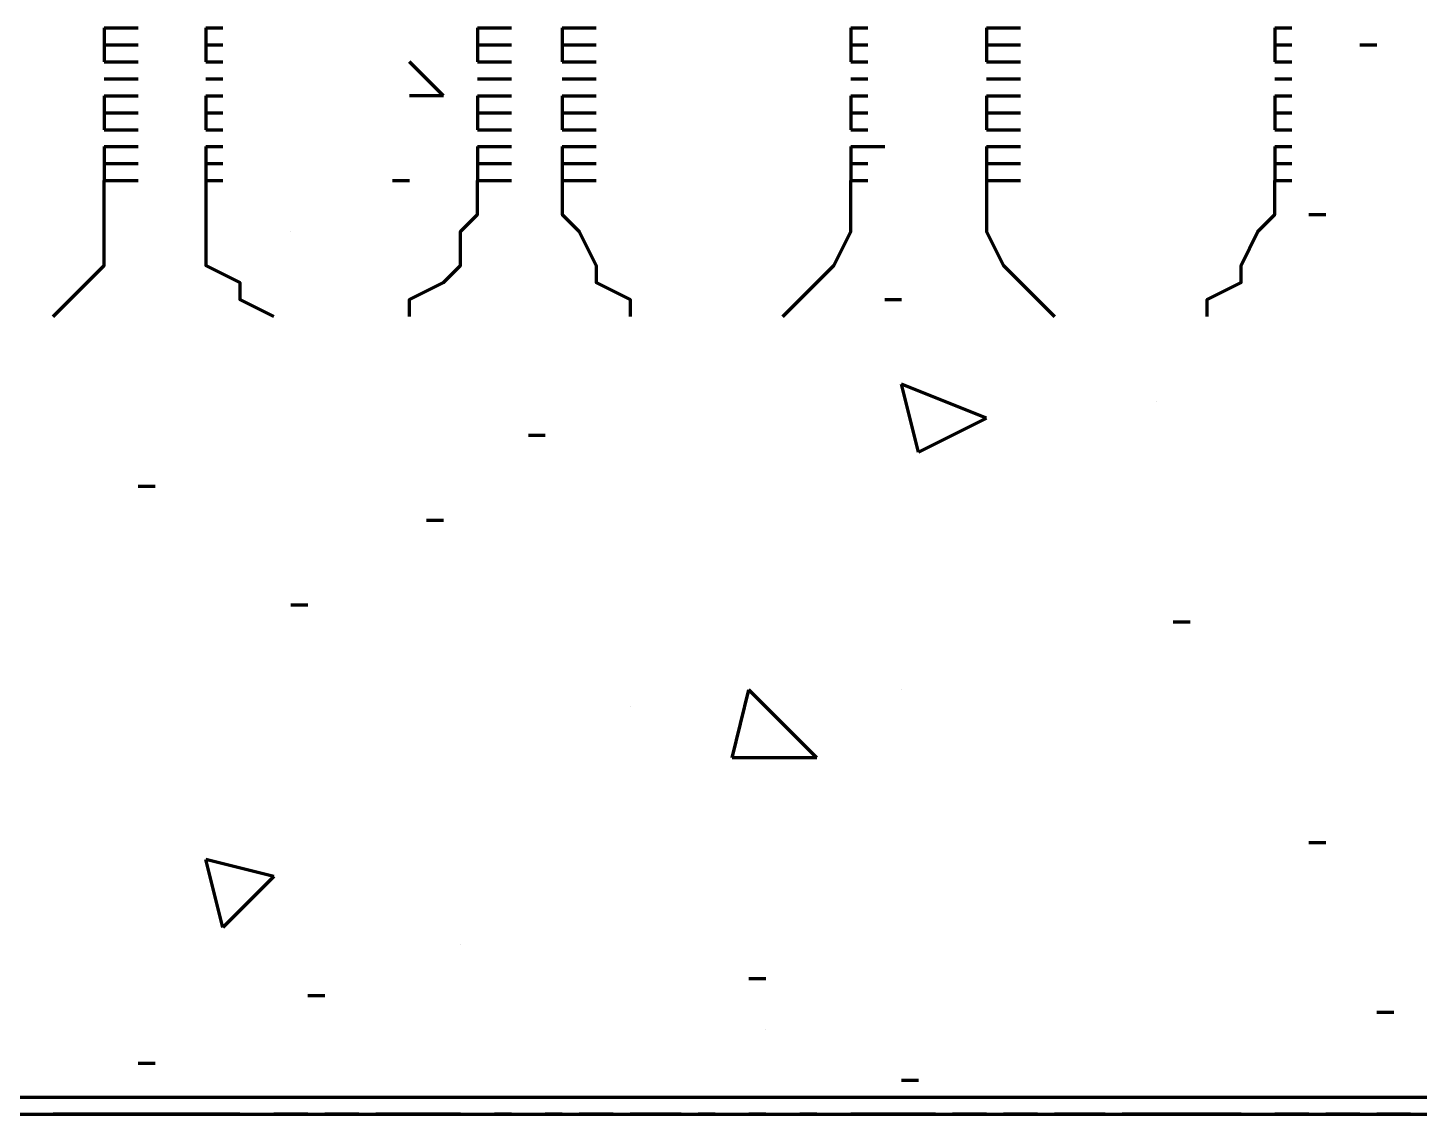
# Model space of a CAD drawing. Header units: inches. Extents: x 16 to 776, y 37 to 575.
# Drawn here: x 660.25 to 673.92, y 317.67 to 328.33 of the extents above; entities that cross this region are included whole.
import ezdxf

# ---------------------------------------------------------------- set-up
doc = ezdxf.new("R2010")
doc.units = ezdxf.units.IN
doc.header["$MEASUREMENT"] = 0
doc.layers.add('P', color=250, linetype='CONTINUOUS', lineweight=100)

msp = doc.modelspace()

# ---------------------------------------------------------------- linework, layer by layer
at = {"layer": 'P', "color": 0, "linetype": 'Continuous'}
for points in [[(661, 328.333), (661.167, 328.333)], [(661, 328.333), (661, 328.167)], [(661, 328.333), (661.167, 328.333)], [(661.167, 328.333), (661.333, 328.333)], [(661.167, 328.333), (661.333, 328.333)], [(662, 328.333), (662, 328.333)], [(662, 328.333), (662.167, 328.333)], [(662, 328.333), (662, 328.167)], [(662, 328.333), (662.167, 328.333)], [(662, 328.333), (662, 328.333)], [(664.667, 328.333), (664.833, 328.333)], [(664.667, 328.333), (664.667, 328.167)], [(664.667, 328.333), (664.833, 328.333)], [(664.833, 328.333), (665, 328.333)], [(664.833, 328.333), (665, 328.333)], [(665.5, 328.333), (665.667, 328.333)], [(665.5, 328.333), (665.5, 328.167)], [(665.5, 328.333), (665.667, 328.333)], [(665.667, 328.333), (665.833, 328.333)], [(665.667, 328.333), (665.833, 328.333)], [(668.333, 328.333), (668.333, 328.333)], [(668.333, 328.333), (668.5, 328.333)], [(668.333, 328.333), (668.333, 328.167)], [(668.333, 328.333), (668.5, 328.333)], [(668.333, 328.333), (668.333, 328.333)], [(669.667, 328.333), (669.833, 328.333)], [(669.667, 328.333), (669.667, 328.167)], [(669.667, 328.333), (669.833, 328.333)], [(669.833, 328.333), (670, 328.333)], [(669.833, 328.333), (670, 328.333)], [(672.5, 328.333), (672.667, 328.333)], [(672.5, 328.333), (672.5, 328.167)], [(672.5, 328.333), (672.667, 328.333)], [(672.667, 328.333), (672.667, 328.333)], [(672.667, 328.333), (672.667, 328.333)], [(661, 328.167), (661.167, 328.167)], [(661, 328.167), (661, 328)], [(661, 328.167), (661.167, 328.167)], [(661.167, 328.167), (661.333, 328.167)], [(661.167, 328.167), (661.333, 328.167)], [(662, 328.167), (662, 328.167)], [(662, 328.167), (662.167, 328.167)], [(662, 328.167), (662, 328)], [(662, 328.167), (662.167, 328.167)], [(662, 328.167), (662, 328.167)], [(664.667, 328.167), (664.833, 328.167)], [(664.667, 328.167), (664.667, 328)], [(664.667, 328.167), (664.833, 328.167)], [(664.833, 328.167), (665, 328.167)], [(664.833, 328.167), (665, 328.167)], [(665.5, 328.167), (665.667, 328.167)], [(665.5, 328.167), (665.5, 328)], [(665.5, 328.167), (665.667, 328.167)], [(665.667, 328.167), (665.833, 328.167)], [(665.667, 328.167), (665.833, 328.167)], [(668.333, 328.167), (668.333, 328.167)], [(668.333, 328.167), (668.5, 328.167)], [(668.333, 328.167), (668.333, 328)], [(668.333, 328.167), (668.5, 328.167)], [(668.333, 328.167), (668.333, 328.167)], [(669.667, 328.167), (669.833, 328.167)], [(669.667, 328.167), (669.667, 328)], [(669.667, 328.167), (669.833, 328.167)], [(669.833, 328.167), (670, 328.167)], [(669.833, 328.167), (670, 328.167)], [(672.5, 328.167), (672.667, 328.167)], [(672.5, 328.167), (672.5, 328)], [(672.5, 328.167), (672.667, 328.167)], [(672.667, 328.167), (672.667, 328.167)], [(672.667, 328.167), (672.667, 328.167)], [(673.333, 328.167), (673.5, 328.167)], [(661, 328), (661.167, 328)], [(661, 328), (661, 328)], [(661, 328), (661.167, 328)], [(661, 328), (661.167, 328)], [(661, 328), (661.167, 328)], [(661, 328), (661.167, 328)], [(661.167, 328), (661.333, 328)], [(661.167, 328), (661.333, 328)], [(661.167, 328), (661.333, 328)], [(661.167, 328), (661.333, 328)], [(661.167, 328), (661.333, 328)], [(661.167, 328), (661.333, 328)], [(662, 328), (662, 328)], [(662, 328), (662.167, 328)], [(662, 328), (662, 328)], [(662, 328), (662, 328)], [(662, 328), (662.167, 328)], [(662, 328), (662.167, 328)], [(662, 328), (662, 328)], [(662, 328), (662.167, 328)], [(662, 328), (662, 328)], [(662, 328), (662.167, 328)], [(662, 328), (662, 328)], [(664.333, 327.667), (664, 328)], [(664.667, 328), (664.833, 328)], [(664.667, 328), (664.667, 328)], [(664.667, 328), (664.833, 328)], [(664.667, 328), (664.833, 328)], [(664.667, 328), (664.833, 328)], [(664.667, 328), (664.833, 328)], [(664.833, 328), (665, 328)], [(664.833, 328), (665, 328)], [(664.833, 328), (665, 328)], [(664.833, 328), (665, 328)], [(664.833, 328), (665, 328)], [(665.5, 328), (665.667, 328)], [(665.5, 328), (665.5, 328)], [(665.5, 328), (665.667, 328)], [(665.5, 328), (665.667, 328)], [(665.5, 328), (665.667, 328)], [(665.5, 328), (665.667, 328)], [(665.667, 328), (665.833, 328)], [(665.667, 328), (665.833, 328)], [(665.667, 328), (665.833, 328)], [(665.667, 328), (665.833, 328)], [(665.667, 328), (665.833, 328)], [(668.333, 328), (668.333, 328)], [(668.333, 328), (668.5, 328)], [(668.333, 328), (668.333, 328)], [(668.333, 328), (668.333, 328)], [(668.333, 328), (668.5, 328)], [(668.333, 328), (668.5, 328)], [(668.333, 328), (668.333, 328)], [(668.333, 328), (668.5, 328)], [(668.333, 328), (668.333, 328)], [(668.333, 328), (668.5, 328)], [(668.333, 328), (668.333, 328)], [(669.667, 328), (669.833, 328)], [(669.667, 328), (669.667, 328)], [(669.667, 328), (669.833, 328)], [(669.667, 328), (669.833, 328)], [(669.667, 328), (669.833, 328)], [(669.667, 328), (669.833, 328)], [(669.833, 328), (670, 328)], [(669.833, 328), (670, 328)], [(669.833, 328), (670, 328)], [(669.833, 328), (670, 328)], [(669.833, 328), (670, 328)], [(672.5, 328), (672.667, 328)], [(672.5, 328), (672.5, 328)], [(672.5, 328), (672.667, 328)], [(672.5, 328), (672.667, 328)], [(672.5, 328), (672.667, 328)], [(672.5, 328), (672.667, 328)], [(672.667, 328), (672.667, 328)], [(672.667, 328), (672.667, 328)], [(672.667, 328), (672.667, 328)], [(672.667, 328), (672.667, 328)], [(672.667, 328), (672.667, 328)], [(661, 327.833), (661.167, 327.833)], [(661, 327.833), (661.167, 327.833)], [(661, 327.833), (661.167, 327.833)], [(661, 327.833), (661.167, 327.833)], [(661.167, 327.833), (661.333, 327.833)], [(661.167, 327.833), (661.333, 327.833)], [(661.167, 327.833), (661.333, 327.833)], [(661.167, 327.833), (661.333, 327.833)], [(662, 327.833), (662, 327.833)], [(662, 327.833), (662.167, 327.833)], [(662, 327.833), (662, 327.833)], [(662, 327.833), (662.167, 327.833)], [(662, 327.833), (662.167, 327.833)], [(662, 327.833), (662, 327.833)], [(662, 327.833), (662.167, 327.833)], [(662, 327.833), (662, 327.833)], [(664.667, 327.833), (664.833, 327.833)], [(664.667, 327.833), (664.833, 327.833)], [(664.667, 327.833), (664.833, 327.833)], [(664.667, 327.833), (664.833, 327.833)], [(664.833, 327.833), (665, 327.833)], [(664.833, 327.833), (665, 327.833)], [(664.833, 327.833), (665, 327.833)], [(664.833, 327.833), (665, 327.833)], [(665.5, 327.833), (665.667, 327.833)], [(665.5, 327.833), (665.667, 327.833)], [(665.5, 327.833), (665.667, 327.833)], [(665.5, 327.833), (665.667, 327.833)], [(665.667, 327.833), (665.833, 327.833)], [(665.667, 327.833), (665.833, 327.833)], [(665.667, 327.833), (665.833, 327.833)], [(665.667, 327.833), (665.833, 327.833)], [(668.333, 327.833), (668.333, 327.833)], [(668.333, 327.833), (668.5, 327.833)], [(668.333, 327.833), (668.333, 327.833)], [(668.333, 327.833), (668.5, 327.833)], [(668.333, 327.833), (668.5, 327.833)], [(668.333, 327.833), (668.333, 327.833)], [(668.333, 327.833), (668.5, 327.833)], [(668.333, 327.833), (668.333, 327.833)], [(669.667, 327.833), (669.833, 327.833)], [(669.667, 327.833), (669.833, 327.833)], [(669.667, 327.833), (669.833, 327.833)], [(669.667, 327.833), (669.833, 327.833)], [(669.833, 327.833), (670, 327.833)], [(669.833, 327.833), (670, 327.833)], [(669.833, 327.833), (670, 327.833)], [(669.833, 327.833), (670, 327.833)], [(672.5, 327.833), (672.667, 327.833)], [(672.5, 327.833), (672.667, 327.833)], [(672.5, 327.833), (672.667, 327.833)], [(672.5, 327.833), (672.667, 327.833)], [(672.667, 327.833), (672.667, 327.833)], [(672.667, 327.833), (672.667, 327.833)], [(672.667, 327.833), (672.667, 327.833)], [(672.667, 327.833), (672.667, 327.833)], [(661, 327.667), (661.167, 327.667)], [(661, 327.667), (661.167, 327.667)], [(661, 327.667), (661.167, 327.667)], [(661, 327.667), (661.167, 327.667)], [(661, 327.667), (661, 327.5)], [(661, 327.667), (661.167, 327.667)], [(661.167, 327.667), (661.333, 327.667)], [(661.167, 327.667), (661.333, 327.667)], [(661.167, 327.667), (661.333, 327.667)], [(661.167, 327.667), (661.333, 327.667)], [(661.167, 327.667), (661.333, 327.667)], [(662, 327.667), (662, 327.667)], [(662, 327.667), (662.167, 327.667)], [(662, 327.667), (662, 327.667)], [(662, 327.667), (662.167, 327.667)], [(662, 327.667), (662, 327.667)], [(662, 327.667), (662.167, 327.667)], [(662, 327.667), (662.167, 327.667)], [(662, 327.667), (662, 327.667)], [(662, 327.667), (662, 327.5)], [(662, 327.667), (662.167, 327.667)], [(662, 327.667), (662, 327.667)], [(664.333, 327.667), (664, 327.667)], [(664.667, 327.667), (664.833, 327.667)], [(664.667, 327.667), (664.833, 327.667)], [(664.667, 327.667), (664.833, 327.667)], [(664.667, 327.667), (664.833, 327.667)], [(664.667, 327.667), (664.667, 327.5)], [(664.667, 327.667), (664.833, 327.667)], [(664.833, 327.667), (665, 327.667)], [(664.833, 327.667), (665, 327.667)], [(664.833, 327.667), (665, 327.667)], [(664.833, 327.667), (665, 327.667)], [(664.833, 327.667), (665, 327.667)], [(665.5, 327.667), (665.667, 327.667)], [(665.5, 327.667), (665.667, 327.667)], [(665.5, 327.667), (665.667, 327.667)], [(665.5, 327.667), (665.667, 327.667)], [(665.5, 327.667), (665.5, 327.5)], [(665.5, 327.667), (665.667, 327.667)], [(665.667, 327.667), (665.833, 327.667)], [(665.667, 327.667), (665.833, 327.667)], [(665.667, 327.667), (665.833, 327.667)], [(665.667, 327.667), (665.833, 327.667)], [(665.667, 327.667), (665.833, 327.667)], [(668.333, 327.667), (668.333, 327.667)], [(668.333, 327.667), (668.5, 327.667)], [(668.333, 327.667), (668.333, 327.667)], [(668.333, 327.667), (668.5, 327.667)], [(668.333, 327.667), (668.333, 327.667)], [(668.333, 327.667), (668.5, 327.667)], [(668.333, 327.667), (668.5, 327.667)], [(668.333, 327.667), (668.333, 327.667)], [(668.333, 327.667), (668.333, 327.5)], [(668.333, 327.667), (668.5, 327.667)], [(668.333, 327.667), (668.333, 327.667)], [(669.667, 327.667), (669.833, 327.667)], [(669.667, 327.667), (669.833, 327.667)], [(669.667, 327.667), (669.833, 327.667)], [(669.667, 327.667), (669.833, 327.667)], [(669.667, 327.667), (669.667, 327.5)], [(669.667, 327.667), (669.833, 327.667)], [(669.833, 327.667), (670, 327.667)], [(669.833, 327.667), (670, 327.667)], [(669.833, 327.667), (670, 327.667)], [(669.833, 327.667), (670, 327.667)], [(669.833, 327.667), (670, 327.667)], [(672.5, 327.667), (672.667, 327.667)], [(672.5, 327.667), (672.667, 327.667)], [(672.5, 327.667), (672.667, 327.667)], [(672.5, 327.667), (672.667, 327.667)], [(672.5, 327.667), (672.5, 327.5)], [(672.5, 327.667), (672.667, 327.667)], [(672.667, 327.667), (672.667, 327.667)], [(672.667, 327.667), (672.667, 327.667)], [(672.667, 327.667), (672.667, 327.667)], [(672.667, 327.667), (672.667, 327.667)], [(672.667, 327.667), (672.667, 327.667)], [(661, 327.5), (661.167, 327.5)], [(661, 327.5), (661, 327.333)], [(661, 327.5), (661.167, 327.5)], [(661.167, 327.5), (661.333, 327.5)], [(661.167, 327.5), (661.333, 327.5)], [(662, 327.5), (662, 327.5)], [(662, 327.5), (662.167, 327.5)], [(662, 327.5), (662, 327.333)], [(662, 327.5), (662.167, 327.5)], [(662, 327.5), (662, 327.5)], [(664.667, 327.5), (664.833, 327.5)], [(664.667, 327.5), (664.667, 327.333)], [(664.667, 327.5), (664.833, 327.5)], [(664.833, 327.5), (665, 327.5)], [(664.833, 327.5), (665, 327.5)], [(665.5, 327.5), (665.667, 327.5)], [(665.5, 327.5), (665.5, 327.333)], [(665.5, 327.5), (665.667, 327.5)], [(665.667, 327.5), (665.833, 327.5)], [(665.667, 327.5), (665.833, 327.5)], [(668.333, 327.5), (668.333, 327.5)], [(668.333, 327.5), (668.5, 327.5)], [(668.333, 327.5), (668.333, 327.333)], [(668.333, 327.5), (668.5, 327.5)], [(668.333, 327.5), (668.333, 327.5)], [(669.667, 327.5), (669.833, 327.5)], [(669.667, 327.5), (669.667, 327.333)], [(669.667, 327.5), (669.833, 327.5)], [(669.833, 327.5), (670, 327.5)], [(669.833, 327.5), (670, 327.5)], [(672.5, 327.5), (672.667, 327.5)], [(672.5, 327.5), (672.5, 327.333)], [(672.5, 327.5), (672.667, 327.5)], [(672.667, 327.5), (672.667, 327.5)], [(672.667, 327.5), (672.667, 327.5)], [(661, 327.333), (661.167, 327.333)], [(661, 327.333), (661.167, 327.333)], [(661, 327.333), (661.167, 327.333)], [(661.167, 327.333), (661.333, 327.333)], [(661.167, 327.333), (661.333, 327.333)], [(661.167, 327.333), (661.333, 327.333)], [(662, 327.333), (662, 327.333)], [(662, 327.333), (662.167, 327.333)], [(662, 327.333), (662.167, 327.333)], [(662, 327.333), (662, 327.333)], [(662, 327.333), (662.167, 327.333)], [(662, 327.333), (662, 327.333)], [(664.667, 327.333), (664.833, 327.333)], [(664.667, 327.333), (664.833, 327.333)], [(664.667, 327.333), (664.833, 327.333)], [(664.833, 327.333), (665, 327.333)], [(664.833, 327.333), (665, 327.333)], [(664.833, 327.333), (665, 327.333)], [(665.5, 327.333), (665.667, 327.333)], [(665.5, 327.333), (665.667, 327.333)], [(665.5, 327.333), (665.667, 327.333)], [(665.667, 327.333), (665.833, 327.333)], [(665.667, 327.333), (665.833, 327.333)], [(665.667, 327.333), (665.833, 327.333)], [(668.333, 327.333), (668.333, 327.333)], [(668.333, 327.333), (668.5, 327.333)], [(668.333, 327.333), (668.5, 327.333)], [(668.333, 327.333), (668.333, 327.333)], [(668.333, 327.333), (668.5, 327.333)], [(668.333, 327.333), (668.333, 327.333)], [(669.667, 327.333), (669.833, 327.333)], [(669.667, 327.333), (669.833, 327.333)], [(669.667, 327.333), (669.833, 327.333)], [(669.833, 327.333), (670, 327.333)], [(669.833, 327.333), (670, 327.333)], [(669.833, 327.333), (670, 327.333)], [(672.5, 327.333), (672.667, 327.333)], [(672.5, 327.333), (672.667, 327.333)], [(672.5, 327.333), (672.667, 327.333)], [(672.667, 327.333), (672.667, 327.333)], [(672.667, 327.333), (672.667, 327.333)], [(672.667, 327.333), (672.667, 327.333)], [(661, 327.167), (661.167, 327.167)], [(661, 327.167), (661.167, 327.167)], [(661, 327.167), (661.167, 327.167)], [(661, 327.167), (661.167, 327.167)], [(661, 327.167), (661, 327)], [(661, 327.167), (661.167, 327.167)], [(661.167, 327.167), (661.333, 327.167)], [(661.167, 327.167), (661.333, 327.167)], [(661.167, 327.167), (661.333, 327.167)], [(661.167, 327.167), (661.333, 327.167)], [(661.167, 327.167), (661.333, 327.167)], [(662, 327.167), (662, 327.167)], [(662, 327.167), (662.167, 327.167)], [(662, 327.167), (662, 327.167)], [(662, 327.167), (662.167, 327.167)], [(662, 327.167), (662, 327.167)], [(662, 327.167), (662.167, 327.167)], [(662, 327.167), (662.167, 327.167)], [(662, 327.167), (662, 327.167)], [(662, 327.167), (662, 327)], [(662, 327.167), (662.167, 327.167)], [(662, 327.167), (662, 327.167)], [(664.667, 327.167), (664.833, 327.167)], [(664.667, 327.167), (664.833, 327.167)], [(664.667, 327.167), (664.833, 327.167)], [(664.667, 327.167), (664.833, 327.167)], [(664.667, 327.167), (664.667, 327)], [(664.667, 327.167), (664.833, 327.167)], [(664.833, 327.167), (665, 327.167)], [(664.833, 327.167), (665, 327.167)], [(664.833, 327.167), (665, 327.167)], [(664.833, 327.167), (665, 327.167)], [(664.833, 327.167), (665, 327.167)], [(665.5, 327.167), (665.667, 327.167)], [(665.5, 327.167), (665.667, 327.167)], [(665.5, 327.167), (665.667, 327.167)], [(665.5, 327.167), (665.667, 327.167)], [(665.5, 327.167), (665.5, 327)], [(665.5, 327.167), (665.667, 327.167)], [(665.667, 327.167), (665.833, 327.167)], [(665.667, 327.167), (665.833, 327.167)], [(665.667, 327.167), (665.833, 327.167)], [(665.667, 327.167), (665.833, 327.167)], [(665.667, 327.167), (665.833, 327.167)], [(668.333, 327.167), (668.333, 327.167)], [(668.333, 327.167), (668.5, 327.167)], [(668.333, 327.167), (668.333, 327.167)], [(668.333, 327.167), (668.5, 327.167)], [(668.333, 327.167), (668.333, 327.167)], [(668.333, 327.167), (668.5, 327.167)], [(668.333, 327.167), (668.5, 327.167)], [(668.333, 327.167), (668.333, 327.167)], [(668.333, 327.167), (668.333, 327)], [(668.333, 327.167), (668.5, 327.167)], [(668.333, 327.167), (668.333, 327.167)], [(668.5, 327.167), (668.667, 327.167)], [(669.667, 327.167), (669.833, 327.167)], [(669.667, 327.167), (669.833, 327.167)], [(669.667, 327.167), (669.833, 327.167)], [(669.667, 327.167), (669.833, 327.167)], [(669.667, 327.167), (669.667, 327)], [(669.667, 327.167), (669.833, 327.167)], [(669.833, 327.167), (670, 327.167)], [(669.833, 327.167), (670, 327.167)], [(669.833, 327.167), (670, 327.167)], [(669.833, 327.167), (670, 327.167)], [(669.833, 327.167), (670, 327.167)], [(672.5, 327.167), (672.667, 327.167)], [(672.5, 327.167), (672.667, 327.167)], [(672.5, 327.167), (672.667, 327.167)], [(672.5, 327.167), (672.667, 327.167)], [(672.5, 327.167), (672.5, 327)], [(672.5, 327.167), (672.667, 327.167)], [(672.667, 327.167), (672.667, 327.167)], [(672.667, 327.167), (672.667, 327.167)], [(672.667, 327.167), (672.667, 327.167)], [(672.667, 327.167), (672.667, 327.167)], [(672.667, 327.167), (672.667, 327.167)], [(661, 327), (661.167, 327)], [(661, 327), (661, 326.833)], [(661, 327), (661.167, 327)], [(661.167, 327), (661.333, 327)], [(661.167, 327), (661.333, 327)], [(662, 327), (662, 327)], [(662, 327), (662.167, 327)], [(662, 327), (662, 326.833)], [(662, 327), (662.167, 327)], [(662, 327), (662, 327)], [(664.667, 327), (664.833, 327)], [(664.667, 327), (664.667, 326.833)], [(664.667, 327), (664.833, 327)], [(664.833, 327), (665, 327)], [(664.833, 327), (665, 327)], [(665.5, 327), (665.667, 327)], [(665.5, 327), (665.5, 326.833)], [(665.5, 327), (665.667, 327)], [(665.667, 327), (665.833, 327)], [(665.667, 327), (665.833, 327)], [(668.333, 327), (668.333, 327)], [(668.333, 327), (668.5, 327)], [(668.333, 327), (668.333, 326.833)], [(668.333, 327), (668.5, 327)], [(668.333, 327), (668.333, 327)], [(669.667, 327), (669.833, 327)], [(669.667, 327), (669.667, 326.833)], [(669.667, 327), (669.833, 327)], [(669.833, 327), (670, 327)], [(669.833, 327), (670, 327)], [(672.5, 327), (672.667, 327)], [(672.5, 327), (672.5, 326.833)], [(672.5, 327), (672.667, 327)], [(672.667, 327), (672.667, 327)], [(672.667, 327), (672.667, 327)], [(660.5, 325.5), (660.667, 325.667), (660.833, 325.833), (661, 326), (661, 326.333), (661, 326.5), (661, 326.833)], [(661, 326.833), (661.167, 326.833)], [(661, 326.833), (661.167, 326.833)], [(661, 326.833), (661.167, 326.833)], [(661.167, 326.833), (661.333, 326.833)], [(661.167, 326.833), (661.333, 326.833)], [(661.167, 326.833), (661.333, 326.833)], [(662, 326.833), (662, 326.5), (662, 326.333), (662, 326), (662.333, 325.833), (662.333, 325.667), (662.667, 325.5)], [(662, 326.833), (662, 326.833)], [(662, 326.833), (662.167, 326.833)], [(662, 326.833), (662, 326.833)], [(662, 326.833), (662.167, 326.833)], [(662, 326.833), (662.167, 326.833)], [(662, 326.833), (662, 326.833)], [(663.833, 326.833), (664, 326.833)], [(664, 325.5), (664, 325.667), (664.333, 325.833), (664.5, 326), (664.5, 326.333), (664.667, 326.5), (664.667, 326.833)], [(664.667, 326.833), (664.833, 326.833)], [(664.667, 326.833), (664.833, 326.833)], [(664.667, 326.833), (664.833, 326.833)], [(664.833, 326.833), (665, 326.833)], [(664.833, 326.833), (665, 326.833)], [(664.833, 326.833), (665, 326.833)], [(665.5, 326.833), (665.5, 326.5), (665.667, 326.333), (665.833, 326), (665.833, 325.833), (666.167, 325.667), (666.167, 325.5)], [(665.5, 326.833), (665.667, 326.833)], [(665.5, 326.833), (665.667, 326.833)], [(665.5, 326.833), (665.667, 326.833)], [(665.667, 326.833), (665.833, 326.833)], [(665.667, 326.833), (665.833, 326.833)], [(665.667, 326.833), (665.833, 326.833)], [(667.667, 325.5), (667.833, 325.667), (668, 325.833), (668.167, 326), (668.333, 326.333), (668.333, 326.5), (668.333, 326.833)], [(668.333, 326.833), (668.333, 326.833)], [(668.333, 326.833), (668.5, 326.833)], [(668.333, 326.833), (668.333, 326.833)], [(668.333, 326.833), (668.5, 326.833)], [(668.333, 326.833), (668.5, 326.833)], [(668.333, 326.833), (668.333, 326.833)], [(669.667, 326.833), (669.667, 326.5), (669.667, 326.333), (669.833, 326), (670, 325.833), (670.167, 325.667), (670.333, 325.5)], [(669.667, 326.833), (669.833, 326.833)], [(669.667, 326.833), (669.833, 326.833)], [(669.667, 326.833), (669.833, 326.833)], [(669.833, 326.833), (670, 326.833)], [(669.833, 326.833), (670, 326.833)], [(669.833, 326.833), (670, 326.833)], [(671.833, 325.5), (671.833, 325.667), (672.167, 325.833), (672.167, 326), (672.333, 326.333), (672.5, 326.5), (672.5, 326.833)], [(672.5, 326.833), (672.667, 326.833)], [(672.5, 326.833), (672.667, 326.833)], [(672.5, 326.833), (672.667, 326.833)], [(672.667, 326.833), (672.667, 326.833)], [(672.667, 326.833), (672.667, 326.833)], [(672.667, 326.833), (672.667, 326.833)], [(672.833, 326.5), (673, 326.5)], [(662.833, 326.333), (662.833, 326.333)], [(668.667, 325.667), (668.833, 325.667)], [(669.667, 324.5), (668.833, 324.833)], [(669, 324.167), (668.833, 324.833)], [(671.333, 324.667), (671.333, 324.667)], [(669.667, 324.5), (669, 324.167)], [(665.167, 324.333), (665.333, 324.333)], [(661.333, 323.833), (661.5, 323.833)], [(664.167, 323.5), (664.333, 323.5)], [(662.833, 322.667), (663, 322.667)], [(671.5, 322.5), (671.667, 322.5)], [(667.167, 321.167), (667.333, 321.833)], [(668, 321.167), (667.333, 321.833)], [(668.833, 321.833), (668.833, 321.833)], [(666.167, 321.667), (666.167, 321.667)], [(668, 321.167), (667.167, 321.167)], [(672.833, 320.333), (673, 320.333)], [(662.667, 320), (662, 320.167)], [(662.167, 319.5), (662, 320.167)], [(662.667, 320), (662.167, 319.5)], [(664.5, 319.333), (664.5, 319.333)], [(667.333, 319), (667.5, 319)], [(663, 318.833), (663.167, 318.833)], [(673.5, 318.667), (673.667, 318.667)], [(667.5, 318.5), (667.5, 318.5)], [(661.333, 318.167), (661.5, 318.167)], [(668.833, 318), (669, 318)], [(660.167, 317.833), (660.333, 317.833)], [(660.167, 317.833), (660.333, 317.833)], [(660.333, 317.833), (660.5, 317.833)], [(660.333, 317.833), (660.5, 317.833)], [(660.333, 317.833), (660.5, 317.833)], [(660.5, 317.833), (660.667, 317.833)], [(660.5, 317.833), (660.667, 317.833)], [(660.5, 317.833), (660.667, 317.833)], [(660.667, 317.833), (660.833, 317.833)], [(660.667, 317.833), (660.833, 317.833)], [(660.667, 317.833), (660.667, 317.833)], [(660.667, 317.833), (660.667, 317.833)], [(660.833, 317.833), (661, 317.833)], [(660.833, 317.833), (661, 317.833)], [(661, 317.833), (661.167, 317.833)], [(661, 317.833), (661.167, 317.833)], [(661, 317.833), (661, 317.833)], [(661, 317.833), (661, 317.833)], [(661.167, 317.833), (661.333, 317.833)], [(661.167, 317.833), (661.333, 317.833)], [(661.333, 317.833), (661.5, 317.833)], [(661.333, 317.833), (661.5, 317.833)], [(661.5, 317.833), (661.667, 317.833)], [(661.5, 317.833), (661.667, 317.833)], [(661.5, 317.833), (661.5, 317.833)], [(661.5, 317.833), (661.5, 317.833)], [(661.667, 317.833), (661.833, 317.833)], [(661.667, 317.833), (661.833, 317.833)], [(661.833, 317.833), (662, 317.833)], [(661.833, 317.833), (662, 317.833)], [(662, 317.833), (662.167, 317.833)], [(662, 317.833), (662.167, 317.833)], [(662, 317.833), (662, 317.833)], [(662, 317.833), (662, 317.833)], [(662.167, 317.833), (662.333, 317.833)], [(662.167, 317.833), (662.333, 317.833)], [(662.333, 317.833), (662.5, 317.833)], [(662.333, 317.833), (662.5, 317.833)], [(662.333, 317.833), (662.333, 317.833)], [(662.333, 317.833), (662.333, 317.833)], [(662.5, 317.833), (662.667, 317.833)], [(662.5, 317.833), (662.667, 317.833)], [(662.5, 317.833), (662.667, 317.833)], [(662.667, 317.833), (662.833, 317.833)], [(662.667, 317.833), (662.833, 317.833)], [(662.667, 317.833), (662.833, 317.833)], [(662.833, 317.833), (663, 317.833)], [(662.833, 317.833), (663, 317.833)], [(662.833, 317.833), (662.833, 317.833)], [(662.833, 317.833), (662.833, 317.833)], [(663, 317.833), (663.167, 317.833)], [(663, 317.833), (663.167, 317.833)], [(663.167, 317.833), (663.333, 317.833)], [(663.167, 317.833), (663.333, 317.833)], [(663.167, 317.833), (663.167, 317.833)], [(663.167, 317.833), (663.167, 317.833)], [(663.333, 317.833), (663.5, 317.833)], [(663.333, 317.833), (663.5, 317.833)], [(663.5, 317.833), (663.667, 317.833)], [(663.5, 317.833), (663.667, 317.833)], [(663.667, 317.833), (663.833, 317.833)], [(663.667, 317.833), (663.833, 317.833)], [(663.667, 317.833), (663.667, 317.833)], [(663.667, 317.833), (663.667, 317.833)], [(663.833, 317.833), (664, 317.833)], [(663.833, 317.833), (664, 317.833)], [(664, 317.833), (664.167, 317.833)], [(664, 317.833), (664.167, 317.833)], [(664, 317.833), (664, 317.833)], [(664, 317.833), (664, 317.833)], [(664.167, 317.833), (664.333, 317.833)], [(664.167, 317.833), (664.333, 317.833)], [(664.333, 317.833), (664.5, 317.833)], [(664.333, 317.833), (664.5, 317.833)], [(664.5, 317.833), (664.667, 317.833)], [(664.5, 317.833), (664.667, 317.833)], [(664.5, 317.833), (664.5, 317.833)], [(664.5, 317.833), (664.5, 317.833)], [(664.667, 317.833), (664.833, 317.833)], [(664.667, 317.833), (664.833, 317.833)], [(664.667, 317.833), (664.833, 317.833)], [(664.833, 317.833), (665, 317.833)], [(664.833, 317.833), (665, 317.833)], [(664.833, 317.833), (665, 317.833)], [(665, 317.833), (665.167, 317.833)], [(665, 317.833), (665.167, 317.833)], [(665, 317.833), (665, 317.833)], [(665, 317.833), (665, 317.833)], [(665.167, 317.833), (665.333, 317.833)], [(665.167, 317.833), (665.333, 317.833)], [(665.167, 317.833), (665.333, 317.833)], [(665.333, 317.833), (665.5, 317.833)], [(665.333, 317.833), (665.5, 317.833)], [(665.333, 317.833), (665.333, 317.833)], [(665.333, 317.833), (665.333, 317.833)], [(665.333, 317.833), (665.333, 317.833)], [(665.5, 317.833), (665.667, 317.833)], [(665.5, 317.833), (665.667, 317.833)], [(665.667, 317.833), (665.833, 317.833)], [(665.667, 317.833), (665.833, 317.833)], [(665.833, 317.833), (666, 317.833)], [(665.833, 317.833), (666, 317.833)], [(665.833, 317.833), (665.833, 317.833)], [(665.833, 317.833), (665.833, 317.833)], [(666, 317.833), (666.167, 317.833)], [(666, 317.833), (666.167, 317.833)], [(666.167, 317.833), (666.333, 317.833)], [(666.167, 317.833), (666.333, 317.833)], [(666.167, 317.833), (666.167, 317.833)], [(666.167, 317.833), (666.167, 317.833)], [(666.333, 317.833), (666.5, 317.833)], [(666.333, 317.833), (666.5, 317.833)], [(666.5, 317.833), (666.667, 317.833)], [(666.5, 317.833), (666.667, 317.833)], [(666.667, 317.833), (666.833, 317.833)], [(666.667, 317.833), (666.833, 317.833)], [(666.667, 317.833), (666.833, 317.833)], [(666.667, 317.833), (666.667, 317.833)], [(666.667, 317.833), (666.667, 317.833)], [(666.833, 317.833), (667, 317.833)], [(666.833, 317.833), (667, 317.833)], [(666.833, 317.833), (667, 317.833)], [(667, 317.833), (667.167, 317.833)], [(667, 317.833), (667.167, 317.833)], [(667, 317.833), (667, 317.833)], [(667, 317.833), (667, 317.833)], [(667.167, 317.833), (667.333, 317.833)], [(667.167, 317.833), (667.333, 317.833)], [(667.167, 317.833), (667.333, 317.833)], [(667.333, 317.833), (667.5, 317.833)], [(667.333, 317.833), (667.5, 317.833)], [(667.333, 317.833), (667.5, 317.833)], [(667.5, 317.833), (667.667, 317.833)], [(667.5, 317.833), (667.667, 317.833)], [(667.5, 317.833), (667.5, 317.833)], [(667.5, 317.833), (667.5, 317.833)], [(667.667, 317.833), (667.833, 317.833)], [(667.667, 317.833), (667.833, 317.833)], [(667.667, 317.833), (667.833, 317.833)], [(667.833, 317.833), (668, 317.833)], [(667.833, 317.833), (668, 317.833)], [(667.833, 317.833), (668, 317.833)], [(668, 317.833), (668.167, 317.833)], [(668, 317.833), (668.167, 317.833)], [(668, 317.833), (668, 317.833)], [(668, 317.833), (668, 317.833)], [(668.167, 317.833), (668.333, 317.833)], [(668.167, 317.833), (668.333, 317.833)], [(668.167, 317.833), (668.333, 317.833)], [(668.333, 317.833), (668.5, 317.833)], [(668.333, 317.833), (668.5, 317.833)], [(668.333, 317.833), (668.333, 317.833)], [(668.333, 317.833), (668.333, 317.833)], [(668.333, 317.833), (668.333, 317.833)], [(668.5, 317.833), (668.667, 317.833)], [(668.5, 317.833), (668.667, 317.833)], [(668.667, 317.833), (668.833, 317.833)], [(668.667, 317.833), (668.833, 317.833)], [(668.833, 317.833), (669, 317.833)], [(668.833, 317.833), (669, 317.833)], [(668.833, 317.833), (668.833, 317.833)], [(668.833, 317.833), (668.833, 317.833)], [(669, 317.833), (669.167, 317.833)], [(669, 317.833), (669.167, 317.833)], [(669.167, 317.833), (669.333, 317.833)], [(669.167, 317.833), (669.333, 317.833)], [(669.167, 317.833), (669.167, 317.833)], [(669.167, 317.833), (669.167, 317.833)], [(669.333, 317.833), (669.5, 317.833)], [(669.333, 317.833), (669.5, 317.833)], [(669.5, 317.833), (669.667, 317.833)], [(669.5, 317.833), (669.667, 317.833)], [(669.667, 317.833), (669.833, 317.833)], [(669.667, 317.833), (669.833, 317.833)], [(669.667, 317.833), (669.667, 317.833)], [(669.667, 317.833), (669.667, 317.833)], [(669.833, 317.833), (670, 317.833)], [(669.833, 317.833), (670, 317.833)], [(670, 317.833), (670.167, 317.833)], [(670, 317.833), (670.167, 317.833)], [(670, 317.833), (670, 317.833)], [(670, 317.833), (670, 317.833)], [(670.167, 317.833), (670.333, 317.833)], [(670.167, 317.833), (670.333, 317.833)], [(670.333, 317.833), (670.5, 317.833)], [(670.333, 317.833), (670.5, 317.833)], [(670.5, 317.833), (670.667, 317.833)], [(670.5, 317.833), (670.667, 317.833)], [(670.5, 317.833), (670.5, 317.833)], [(670.5, 317.833), (670.5, 317.833)], [(670.667, 317.833), (670.833, 317.833)], [(670.667, 317.833), (670.833, 317.833)], [(670.833, 317.833), (671, 317.833)], [(670.833, 317.833), (671, 317.833)], [(671, 317.833), (671.167, 317.833)], [(671, 317.833), (671.167, 317.833)], [(671, 317.833), (671, 317.833)], [(671, 317.833), (671, 317.833)], [(671.167, 317.833), (671.333, 317.833)], [(671.167, 317.833), (671.333, 317.833)], [(671.333, 317.833), (671.5, 317.833)], [(671.333, 317.833), (671.5, 317.833)], [(671.333, 317.833), (671.333, 317.833)], [(671.333, 317.833), (671.333, 317.833)], [(671.5, 317.833), (671.667, 317.833)], [(671.5, 317.833), (671.667, 317.833)], [(671.667, 317.833), (671.833, 317.833)], [(671.667, 317.833), (671.833, 317.833)], [(671.833, 317.833), (672, 317.833)], [(671.833, 317.833), (672, 317.833)], [(671.833, 317.833), (671.833, 317.833)], [(671.833, 317.833), (671.833, 317.833)], [(672, 317.833), (672.167, 317.833)], [(672, 317.833), (672.167, 317.833)], [(672.167, 317.833), (672.333, 317.833)], [(672.167, 317.833), (672.333, 317.833)], [(672.167, 317.833), (672.167, 317.833)], [(672.167, 317.833), (672.167, 317.833)], [(672.333, 317.833), (672.5, 317.833)], [(672.333, 317.833), (672.5, 317.833)], [(672.333, 317.833), (672.5, 317.833)], [(672.5, 317.833), (672.667, 317.833)], [(672.5, 317.833), (672.667, 317.833)], [(672.5, 317.833), (672.667, 317.833)], [(672.667, 317.833), (672.833, 317.833)], [(672.667, 317.833), (672.833, 317.833)], [(672.667, 317.833), (672.667, 317.833)], [(672.667, 317.833), (672.667, 317.833)], [(672.833, 317.833), (673, 317.833)], [(672.833, 317.833), (673, 317.833)], [(673, 317.833), (673.167, 317.833)], [(673, 317.833), (673.167, 317.833)], [(673, 317.833), (673, 317.833)], [(673, 317.833), (673.167, 317.833)], [(673, 317.833), (673, 317.833)], [(673, 317.833), (673, 317.833)], [(673.167, 317.833), (673.333, 317.833)], [(673.167, 317.833), (673.333, 317.833)], [(673.333, 317.833), (673.5, 317.833)], [(673.333, 317.833), (673.5, 317.833)], [(673.5, 317.833), (673.667, 317.833)], [(673.5, 317.833), (673.667, 317.833)], [(673.5, 317.833), (673.5, 317.833)], [(673.5, 317.833), (673.667, 317.833)], [(673.5, 317.833), (673.5, 317.833)], [(673.5, 317.833), (673.5, 317.833)], [(673.667, 317.833), (673.833, 317.833)], [(673.667, 317.833), (673.833, 317.833)], [(673.833, 317.833), (674, 317.833)], [(673.833, 317.833), (674, 317.833)], [(660.167, 317.667), (660.333, 317.667)], [(660.167, 317.667), (660.333, 317.667)], [(660.333, 317.667), (660.5, 317.667)], [(660.333, 317.667), (660.5, 317.667)], [(660.333, 317.667), (660.5, 317.667)], [(660.667, 317.667), (660.5, 317.667)], [(660.5, 317.667), (660.667, 317.667)], [(660.5, 317.667), (660.667, 317.667)], [(660.5, 317.667), (660.667, 317.667)], [(660.833, 317.667), (660.667, 317.667)], [(660.667, 317.667), (660.833, 317.667)], [(660.667, 317.667), (660.667, 317.667)], [(660.667, 317.667), (660.667, 317.667)], [(660.667, 317.667), (660.833, 317.667)], [(660.667, 317.667), (660.667, 317.667)], [(661, 317.667), (660.833, 317.667)], [(660.833, 317.667), (661, 317.667)], [(660.833, 317.667), (661, 317.667)], [(661.167, 317.667), (661, 317.667)], [(661, 317.667), (661.167, 317.667)], [(661, 317.667), (661, 317.667)], [(661, 317.667), (661.167, 317.667)], [(661, 317.667), (661, 317.667)], [(661.333, 317.667), (661.167, 317.667)], [(661.167, 317.667), (661.333, 317.667)], [(661.167, 317.667), (661.333, 317.667)], [(661.5, 317.667), (661.333, 317.667)], [(661.333, 317.667), (661.5, 317.667)], [(661.333, 317.667), (661.5, 317.667)], [(661.667, 317.667), (661.5, 317.667)], [(661.5, 317.667), (661.667, 317.667)], [(661.5, 317.667), (661.5, 317.667)], [(661.5, 317.667), (661.667, 317.667)], [(661.5, 317.667), (661.5, 317.667)], [(661.833, 317.667), (661.667, 317.667)], [(661.667, 317.667), (661.833, 317.667)], [(661.667, 317.667), (661.833, 317.667)], [(662, 317.667), (661.833, 317.667)], [(661.833, 317.667), (662, 317.667)], [(661.833, 317.667), (662, 317.667)], [(662.167, 317.667), (662, 317.667)], [(662, 317.667), (662.167, 317.667)], [(662, 317.667), (662, 317.667)], [(662, 317.667), (662.167, 317.667)], [(662, 317.667), (662, 317.667)], [(662.333, 317.667), (662.167, 317.667)], [(662.167, 317.667), (662.333, 317.667)], [(662.167, 317.667), (662.333, 317.667)], [(662.333, 317.667), (662.5, 317.667)], [(662.333, 317.667), (662.333, 317.667)], [(662.333, 317.667), (662.333, 317.667)], [(662.333, 317.667), (662.5, 317.667)], [(662.333, 317.667), (662.333, 317.667)], [(662.5, 317.667), (662.667, 317.667)], [(662.5, 317.667), (662.667, 317.667)], [(662.5, 317.667), (662.667, 317.667)], [(662.833, 317.667), (662.667, 317.667)], [(662.667, 317.667), (662.833, 317.667)], [(662.667, 317.667), (662.833, 317.667)], [(662.667, 317.667), (662.833, 317.667)], [(663, 317.667), (662.833, 317.667)], [(662.833, 317.667), (663, 317.667)], [(662.833, 317.667), (662.833, 317.667)], [(662.833, 317.667), (662.833, 317.667)], [(662.833, 317.667), (663, 317.667)], [(662.833, 317.667), (662.833, 317.667)], [(663, 317.667), (663.167, 317.667)], [(663, 317.667), (663.167, 317.667)], [(663.333, 317.667), (663.167, 317.667)], [(663.167, 317.667), (663.333, 317.667)], [(663.167, 317.667), (663.167, 317.667)], [(663.167, 317.667), (663.167, 317.667)], [(663.167, 317.667), (663.333, 317.667)], [(663.167, 317.667), (663.167, 317.667)], [(663.5, 317.667), (663.333, 317.667)], [(663.333, 317.667), (663.5, 317.667)], [(663.333, 317.667), (663.5, 317.667)], [(663.5, 317.667), (663.667, 317.667)], [(663.5, 317.667), (663.667, 317.667)], [(663.833, 317.667), (663.667, 317.667)], [(663.667, 317.667), (663.833, 317.667)], [(663.667, 317.667), (663.667, 317.667)], [(663.667, 317.667), (663.667, 317.667)], [(663.667, 317.667), (663.833, 317.667)], [(663.667, 317.667), (663.667, 317.667)], [(664, 317.667), (663.833, 317.667)], [(663.833, 317.667), (664, 317.667)], [(663.833, 317.667), (664, 317.667)], [(664.167, 317.667), (664, 317.667)], [(664, 317.667), (664.167, 317.667)], [(664, 317.667), (664, 317.667)], [(664, 317.667), (664.167, 317.667)], [(664, 317.667), (664, 317.667)], [(664.333, 317.667), (664.167, 317.667)], [(664.167, 317.667), (664.333, 317.667)], [(664.167, 317.667), (664.333, 317.667)], [(664.5, 317.667), (664.333, 317.667)], [(664.333, 317.667), (664.5, 317.667)], [(664.333, 317.667), (664.5, 317.667)], [(664.5, 317.667), (664.667, 317.667)], [(664.5, 317.667), (664.5, 317.667)], [(664.5, 317.667), (664.5, 317.667)], [(664.5, 317.667), (664.667, 317.667)], [(664.5, 317.667), (664.5, 317.667)], [(664.667, 317.667), (664.833, 317.667)], [(664.667, 317.667), (664.833, 317.667)], [(664.667, 317.667), (664.833, 317.667)], [(665, 317.667), (664.833, 317.667)], [(664.833, 317.667), (665, 317.667)], [(664.833, 317.667), (665, 317.667)], [(664.833, 317.667), (665, 317.667)], [(665, 317.667), (665.167, 317.667)], [(665, 317.667), (665, 317.667)], [(665, 317.667), (665, 317.667)], [(665, 317.667), (665.167, 317.667)], [(665, 317.667), (665, 317.667)], [(665.167, 317.667), (665.333, 317.667)], [(665.167, 317.667), (665.333, 317.667)], [(665.167, 317.667), (665.333, 317.667)], [(665.5, 317.667), (665.333, 317.667)], [(665.333, 317.667), (665.5, 317.667)], [(665.333, 317.667), (665.333, 317.667)], [(665.333, 317.667), (665.333, 317.667)], [(665.333, 317.667), (665.5, 317.667)], [(665.333, 317.667), (665.333, 317.667)], [(665.333, 317.667), (665.333, 317.667)], [(665.5, 317.667), (665.667, 317.667)], [(665.5, 317.667), (665.667, 317.667)], [(665.833, 317.667), (665.667, 317.667)], [(665.667, 317.667), (665.833, 317.667)], [(665.667, 317.667), (665.833, 317.667)], [(666, 317.667), (665.833, 317.667)], [(665.833, 317.667), (666, 317.667)], [(665.833, 317.667), (665.833, 317.667)], [(665.833, 317.667), (665.833, 317.667)], [(665.833, 317.667), (666, 317.667)], [(665.833, 317.667), (665.833, 317.667)], [(666, 317.667), (666.167, 317.667)], [(666, 317.667), (666.167, 317.667)], [(666.333, 317.667), (666.167, 317.667)], [(666.167, 317.667), (666.333, 317.667)], [(666.167, 317.667), (666.167, 317.667)], [(666.167, 317.667), (666.167, 317.667)], [(666.167, 317.667), (666.333, 317.667)], [(666.167, 317.667), (666.167, 317.667)], [(666.5, 317.667), (666.333, 317.667)], [(666.333, 317.667), (666.5, 317.667)], [(666.333, 317.667), (666.5, 317.667)], [(666.667, 317.667), (666.5, 317.667)], [(666.5, 317.667), (666.667, 317.667)], [(666.5, 317.667), (666.667, 317.667)], [(666.667, 317.667), (666.833, 317.667)], [(666.667, 317.667), (666.833, 317.667)], [(666.667, 317.667), (666.667, 317.667)], [(666.667, 317.667), (666.833, 317.667)], [(666.667, 317.667), (666.667, 317.667)], [(667, 317.667), (666.833, 317.667)], [(666.833, 317.667), (667, 317.667)], [(666.833, 317.667), (667, 317.667)], [(666.833, 317.667), (667, 317.667)], [(667, 317.667), (667.167, 317.667)], [(667, 317.667), (667, 317.667)], [(667, 317.667), (667, 317.667)], [(667, 317.667), (667.167, 317.667)], [(667, 317.667), (667, 317.667)], [(667.167, 317.667), (667.333, 317.667)], [(667.167, 317.667), (667.333, 317.667)], [(667.167, 317.667), (667.333, 317.667)], [(667.5, 317.667), (667.333, 317.667)], [(667.333, 317.667), (667.5, 317.667)], [(667.333, 317.667), (667.5, 317.667)], [(667.333, 317.667), (667.5, 317.667)], [(667.5, 317.667), (667.667, 317.667)], [(667.5, 317.667), (667.5, 317.667)], [(667.5, 317.667), (667.5, 317.667)], [(667.5, 317.667), (667.667, 317.667)], [(667.5, 317.667), (667.5, 317.667)], [(667.667, 317.667), (667.833, 317.667)], [(667.667, 317.667), (667.833, 317.667)], [(667.667, 317.667), (667.833, 317.667)], [(668, 317.667), (667.833, 317.667)], [(667.833, 317.667), (668, 317.667)], [(667.833, 317.667), (668, 317.667)], [(667.833, 317.667), (668, 317.667)], [(668, 317.667), (668.167, 317.667)], [(668, 317.667), (668, 317.667)], [(668, 317.667), (668, 317.667)], [(668, 317.667), (668.167, 317.667)], [(668, 317.667), (668, 317.667)], [(668.167, 317.667), (668.333, 317.667)], [(668.167, 317.667), (668.333, 317.667)], [(668.167, 317.667), (668.333, 317.667)], [(668.5, 317.667), (668.333, 317.667)], [(668.333, 317.667), (668.5, 317.667)], [(668.333, 317.667), (668.333, 317.667)], [(668.333, 317.667), (668.333, 317.667)], [(668.333, 317.667), (668.5, 317.667)], [(668.333, 317.667), (668.333, 317.667)], [(668.333, 317.667), (668.333, 317.667)], [(668.667, 317.667), (668.5, 317.667)], [(668.5, 317.667), (668.667, 317.667)], [(668.5, 317.667), (668.667, 317.667)], [(668.833, 317.667), (668.667, 317.667)], [(668.667, 317.667), (668.833, 317.667)], [(668.667, 317.667), (668.833, 317.667)], [(669, 317.667), (668.833, 317.667)], [(668.833, 317.667), (669, 317.667)], [(668.833, 317.667), (668.833, 317.667)], [(668.833, 317.667), (669, 317.667)], [(668.833, 317.667), (668.833, 317.667)], [(669.167, 317.667), (669, 317.667)], [(669, 317.667), (669.167, 317.667)], [(669, 317.667), (669.167, 317.667)], [(669.167, 317.667), (669.333, 317.667)], [(669.167, 317.667), (669.167, 317.667)], [(669.167, 317.667), (669.167, 317.667)], [(669.167, 317.667), (669.333, 317.667)], [(669.167, 317.667), (669.167, 317.667)], [(669.5, 317.667), (669.333, 317.667)], [(669.333, 317.667), (669.5, 317.667)], [(669.333, 317.667), (669.5, 317.667)], [(669.667, 317.667), (669.5, 317.667)], [(669.5, 317.667), (669.667, 317.667)], [(669.5, 317.667), (669.667, 317.667)], [(669.667, 317.667), (669.833, 317.667)], [(669.667, 317.667), (669.667, 317.667)], [(669.667, 317.667), (669.667, 317.667)], [(669.667, 317.667), (669.833, 317.667)], [(669.667, 317.667), (669.667, 317.667)], [(670, 317.667), (669.833, 317.667)], [(669.833, 317.667), (670, 317.667)], [(669.833, 317.667), (670, 317.667)], [(670.167, 317.667), (670, 317.667)], [(670, 317.667), (670.167, 317.667)], [(670, 317.667), (670, 317.667)], [(670, 317.667), (670, 317.667)], [(670, 317.667), (670.167, 317.667)], [(670, 317.667), (670, 317.667)], [(670.167, 317.667), (670.333, 317.667)], [(670.167, 317.667), (670.333, 317.667)], [(670.5, 317.667), (670.333, 317.667)], [(670.333, 317.667), (670.5, 317.667)], [(670.333, 317.667), (670.5, 317.667)], [(670.667, 317.667), (670.5, 317.667)], [(670.5, 317.667), (670.667, 317.667)], [(670.5, 317.667), (670.5, 317.667)], [(670.5, 317.667), (670.5, 317.667)], [(670.5, 317.667), (670.667, 317.667)], [(670.5, 317.667), (670.5, 317.667)], [(670.833, 317.667), (670.667, 317.667)], [(670.667, 317.667), (670.833, 317.667)], [(670.667, 317.667), (670.833, 317.667)], [(670.833, 317.667), (671, 317.667)], [(670.833, 317.667), (671, 317.667)], [(671.167, 317.667), (671, 317.667)], [(671, 317.667), (671.167, 317.667)], [(671, 317.667), (671, 317.667)], [(671, 317.667), (671, 317.667)], [(671, 317.667), (671.167, 317.667)], [(671, 317.667), (671, 317.667)], [(671.333, 317.667), (671.167, 317.667)], [(671.167, 317.667), (671.333, 317.667)], [(671.167, 317.667), (671.333, 317.667)], [(671.5, 317.667), (671.333, 317.667)], [(671.333, 317.667), (671.5, 317.667)], [(671.333, 317.667), (671.333, 317.667)], [(671.333, 317.667), (671.5, 317.667)], [(671.333, 317.667), (671.333, 317.667)], [(671.667, 317.667), (671.5, 317.667)], [(671.5, 317.667), (671.667, 317.667)], [(671.5, 317.667), (671.667, 317.667)], [(671.833, 317.667), (671.667, 317.667)], [(671.667, 317.667), (671.833, 317.667)], [(671.667, 317.667), (671.833, 317.667)], [(672, 317.667), (671.833, 317.667)], [(671.833, 317.667), (672, 317.667)], [(671.833, 317.667), (671.833, 317.667)], [(671.833, 317.667), (672, 317.667)], [(671.833, 317.667), (671.833, 317.667)], [(672.167, 317.667), (672, 317.667)], [(672, 317.667), (672.167, 317.667)], [(672, 317.667), (672.167, 317.667)], [(672.167, 317.667), (672.333, 317.667)], [(672.167, 317.667), (672.167, 317.667)], [(672.167, 317.667), (672.167, 317.667)], [(672.167, 317.667), (672.333, 317.667)], [(672.167, 317.667), (672.167, 317.667)], [(672.333, 317.667), (672.5, 317.667)], [(672.333, 317.667), (672.5, 317.667)], [(672.333, 317.667), (672.5, 317.667)], [(672.667, 317.667), (672.5, 317.667)], [(672.5, 317.667), (672.667, 317.667)], [(672.5, 317.667), (672.667, 317.667)], [(672.5, 317.667), (672.667, 317.667)], [(672.833, 317.667), (672.667, 317.667)], [(672.667, 317.667), (672.833, 317.667)], [(672.667, 317.667), (672.667, 317.667)], [(672.667, 317.667), (672.667, 317.667)], [(672.667, 317.667), (672.833, 317.667)], [(672.667, 317.667), (672.667, 317.667)], [(672.833, 317.667), (673, 317.667)], [(672.833, 317.667), (673, 317.667)], [(673.167, 317.667), (673, 317.667)], [(673, 317.667), (673.167, 317.667)], [(673, 317.667), (673, 317.667)], [(673, 317.667), (673.167, 317.667)], [(673, 317.667), (673, 317.667)], [(673, 317.667), (673.167, 317.667)], [(673, 317.667), (673, 317.667)], [(673.333, 317.667), (673.167, 317.667)], [(673.167, 317.667), (673.333, 317.667)], [(673.167, 317.667), (673.333, 317.667)], [(673.333, 317.667), (673.5, 317.667)], [(673.333, 317.667), (673.5, 317.667)], [(673.667, 317.667), (673.5, 317.667)], [(673.5, 317.667), (673.667, 317.667)], [(673.5, 317.667), (673.5, 317.667)], [(673.5, 317.667), (673.667, 317.667)], [(673.5, 317.667), (673.5, 317.667)], [(673.5, 317.667), (673.667, 317.667)], [(673.5, 317.667), (673.5, 317.667)], [(673.833, 317.667), (673.667, 317.667)], [(673.667, 317.667), (673.833, 317.667)], [(673.667, 317.667), (673.833, 317.667)], [(673.833, 317.667), (674, 317.667)], [(673.833, 317.667), (674, 317.667)]]:
    msp.add_lwpolyline(points, dxfattribs=at)

doc.saveas('drawing.dxf')
